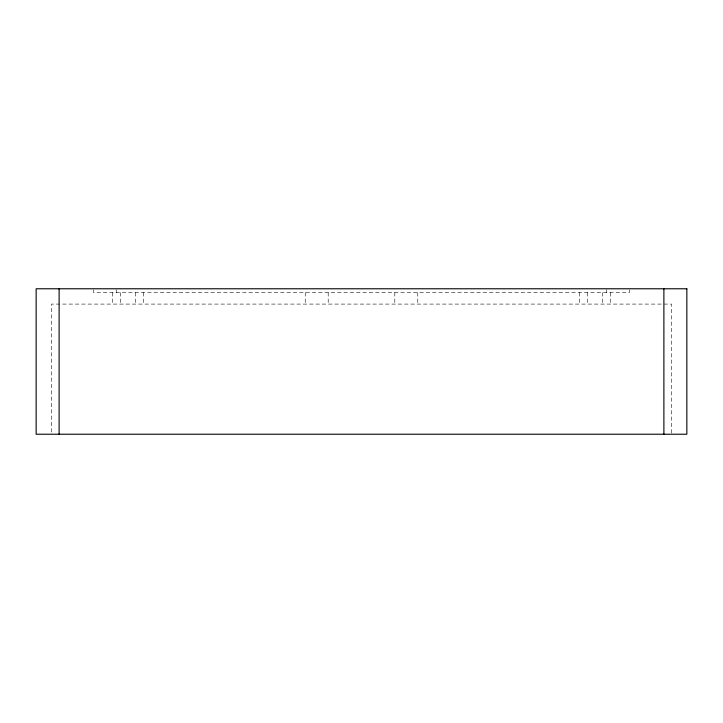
<?xml version="1.0" encoding="UTF-8"?>
<svg xmlns="http://www.w3.org/2000/svg" width="723" height="723" viewBox="0 0 723 723"><rect width="100%" height="100%" fill="white"/><g stroke="black" fill="none" stroke-linecap="round" stroke-linejoin="round"><path stroke-width="0.54" stroke-dasharray="3.62 2.71" d="M671.54 433.104L671.54 304.085L51.46 304.085L51.46 433.104M629.435 289.733L629.435 292.598L93.565 292.598L93.565 289.733M610.293 292.598L610.293 304.085M606.47 289.733L606.47 292.598M602.639 292.598L602.639 304.085M587.329 292.598L587.329 304.085M579.674 292.598L579.674 304.085M417.767 292.598L417.767 304.085M394.803 292.598L394.803 304.085M328.197 292.598L328.197 304.085M305.233 292.598L305.233 304.085M143.326 292.598L143.326 304.085M135.671 292.598L135.671 304.085M120.361 292.598L120.361 304.085M116.53 289.733L116.53 292.598M112.707 292.598L112.707 304.085"/><path stroke-width="1.08" d="M663.886 288.775L663.886 434.225M59.114 288.775L59.114 434.225M686.85 288.775L36.15 288.775L36.15 434.225L686.85 434.225L686.85 288.775"/></g></svg>
